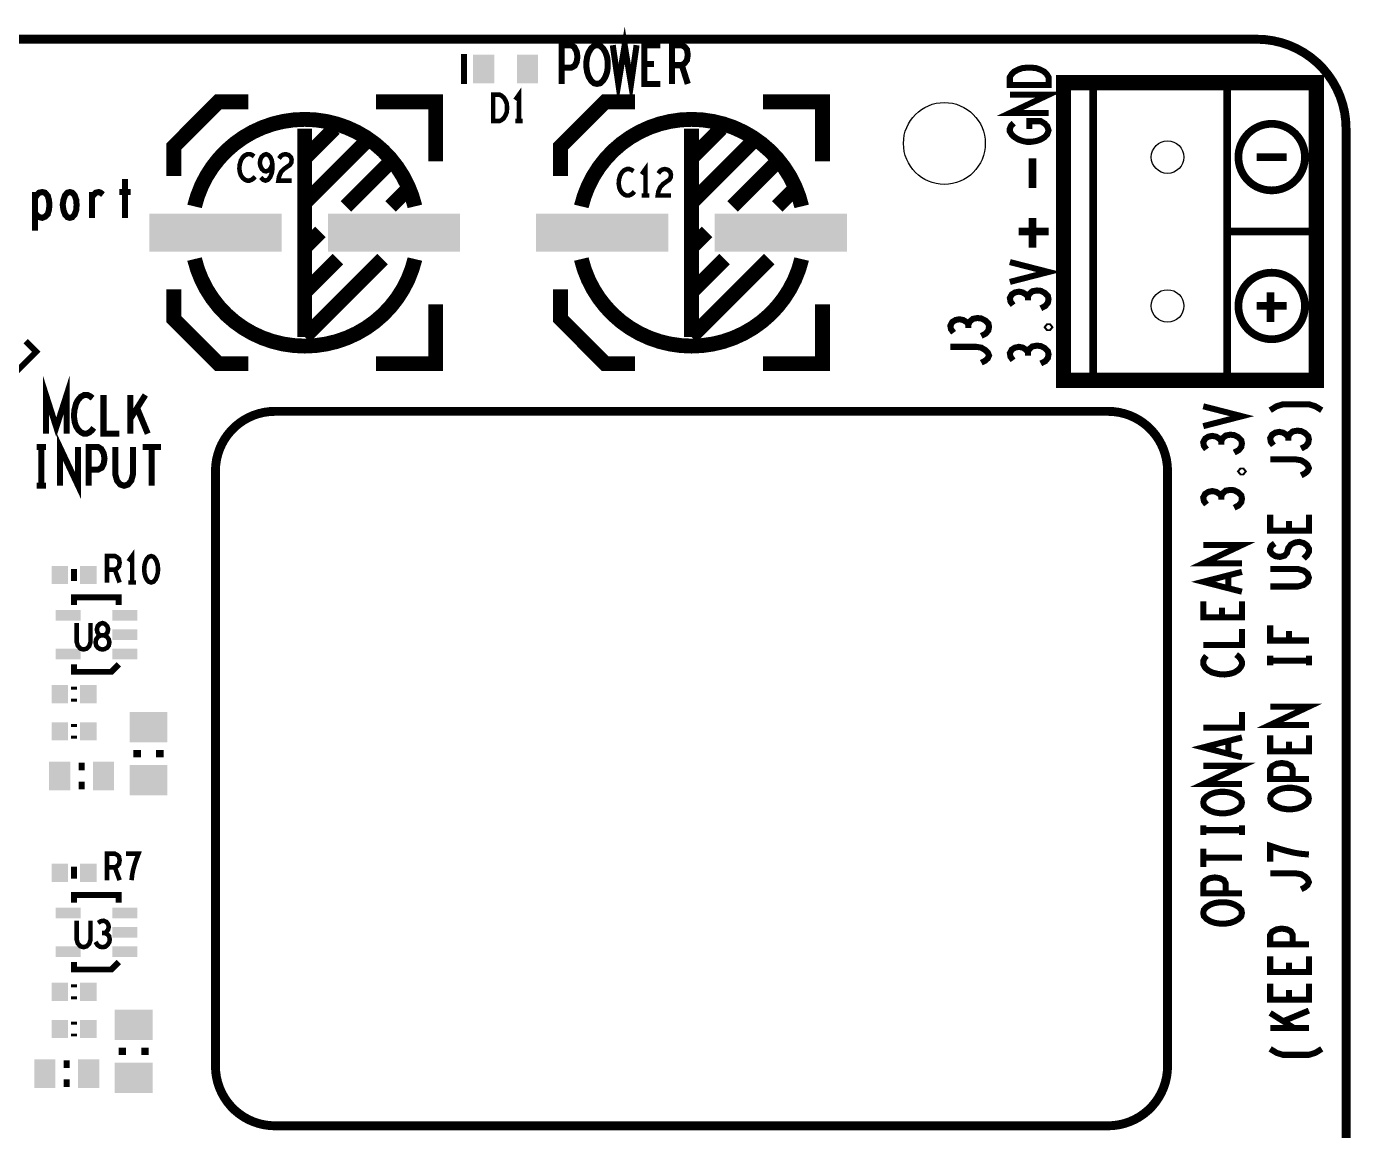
# Model space of a CAD drawing. Extents: x -0.2 to 95.2, y -0.2 to 56.9.
# Drawn here: x 50.65 to 95.15, y 19.84 to 56.93 of the extents above; entities that cross this region are included whole.
import ezdxf

# ---------------------------------------------------------------- set-up
doc = ezdxf.new("R2010")
doc.units = 0
doc.layers.get('0').update_dxf_attribs({"linetype": 'CONTINUOUS'})
for name, color, linetype in [('BOARD_ART', 7, 'CONTINUOUS'), ('HDMIPIPRO-1-4_DRL', 3, 'CONTINUOUS'), ('PASTETOP_ART', 10, 'CONTINUOUS'), ('SILK_TOP_ART', 12, 'CONTINUOUS')]:
    doc.layers.add(name, color=color, linetype=linetype)

# ---------------------------------------------------------------- blocks, each defined once
blk = doc.blocks.new('RECTANGLE_50')
blk.add_solid([(2.2225, 0.635), (2.2225, -0.635), (-2.2225, 0.635), (-2.2225, -0.635)])
blk = doc.blocks.new('RECTANGLE_12')
blk.add_solid([(0.2794, 0.3048), (0.2794, -0.3048), (-0.2794, 0.3048), (-0.2794, -0.3048)])
blk = doc.blocks.new('RECTANGLE_14')
blk.add_solid([(0.635, 0.508), (0.635, -0.508), (-0.635, 0.508), (-0.635, -0.508)])
blk = doc.blocks.new('RECTANGLE_53')
blk.add_solid([(0.4191, 0.1778), (0.4191, -0.1778), (-0.4191, 0.1778), (-0.4191, -0.1778)])
blk = doc.blocks.new('RECTANGLE_52')
blk.add_solid([(0.3556, 0.4826), (0.3556, -0.4826), (-0.3556, 0.4826), (-0.3556, -0.4826)])
blk = doc.blocks.new('ROUND_77')
blk.add_circle((0, 0), 0.546)
blk = doc.blocks.new('ROUND_15')
blk.add_circle((0, 0), 1.375)

msp = doc.modelspace()

# ---------------------------------------------------------------- linework, layer by layer
at = {"layer": 'BOARD_ART', "const_width": 0.3}
for points in [[(92, 56.5), (3, 56.5)], [(95, 47), (95, 50.25), (95, 53.5)], [(95, 47.75), (95, 43.75)], [(87, 44), (59, 44)], [(95, 43.75), (95, 13.25), (95, 9.25)], [(57, 42), (57, 22)], [(89, 22), (89, 42)], [(59, 20), (87, 20)]]:
    msp.add_lwpolyline(points, dxfattribs=at)
for points in [[(95, 53.5, 0.4142136), (92, 56.5)], [(59, 44, 0.4142136), (57, 42)], [(89, 42, 0.4142136), (87, 44)], [(57, 22, 0.4142136), (59, 20)], [(87, 20, 0.4142136), (89, 22)]]:
    msp.add_lwpolyline(points, format="xyb", dxfattribs=at)
at = {"layer": 'SILK_TOP_ART'}
for points, const_width in [([(70.354, 56.3), (70.5407, 55), (70.754, 56.3), (70.9673, 55), (71.154, 56.3)], 0.2032), ([(65.353, 54.992), (65.353, 56.008)], 0.2032), ([(68.6333, 55), (68.6333, 56.3), (68.9533, 56.3), (69.06, 56.235), (69.14, 56.0833), (69.1667, 55.91), (69.14, 55.7367), (69.0733, 55.6067), (68.9533, 55.5416), (68.6333, 55.5416)], 0.2032), ([(69.827, 55), (69.7203, 55.0217), (69.627, 55.1083), (69.547, 55.2383), (69.4937, 55.39), (69.467, 55.5633), (69.467, 55.7367), (69.4937, 55.91), (69.547, 56.0617), (69.627, 56.1917), (69.7203, 56.2783), (69.827, 56.3), (69.9337, 56.2783), (70.027, 56.1917), (70.107, 56.0617), (70.1603, 55.91), (70.187, 55.7367), (70.187, 55.5633), (70.1603, 55.39), (70.107, 55.2383), (70.027, 55.1083), (69.9337, 55.0217), (69.827, 55)], 0.2032), ([(71.9477, 55), (71.4143, 55), (71.4143, 56.3), (71.9477, 56.3)], 0.2032), ([(72.3413, 55), (72.3413, 56.3), (72.6747, 56.3), (72.7813, 56.235), (72.848, 56.1483), (72.8747, 55.975), (72.848, 55.8017), (72.768, 55.6933), (72.6747, 55.6283), (72.3413, 55.6283)], 0.2032), ([(71.7343, 55.6717), (71.4143, 55.6717)], 0.2032), ([(72.6747, 55.6283), (72.8747, 55)], 0.2032), ([(85, 54.9607), (83.7, 54.9607), (83.7, 55.2273), (83.765, 55.334), (83.8517, 55.414), (83.9816, 55.4807), (84.1334, 55.534), (84.35, 55.5473), (84.5667, 55.534), (84.7184, 55.4807), (84.8484, 55.414), (84.935, 55.334), (85, 55.2273), (85, 54.9607)], 0.2032), ([(89, 55.0401), (85.4999, 55.0401), (85.4999, 45.0399), (94, 45.0399), (94, 55.0401), (89, 55.0401)], 0.508), ([(67.2025, 53.75), (67.2025, 54.639), (67.0755, 54.4612)], 0.1524), ([(86.4999, 55.0401), (86.4999, 45.0399)], 0.2601), ([(87, 55.0401), (91, 55.0401), (91, 45.0399)], 0.2601), ([(58.1, 54.4), (57.1, 54.4), (55.6, 52.9), (55.6, 51.9)], 0.5), ([(62.4, 54.4), (64.4, 54.4), (64.4, 52.4)], 0.5), ([(66.3347, 53.75), (66.3347, 54.639), (66.5463, 54.639), (66.631, 54.5945), (66.6945, 54.5353), (66.7474, 54.4464), (66.7898, 54.3426), (66.8003, 54.1945), (66.7898, 54.0463), (66.7474, 53.9426), (66.6945, 53.8537), (66.631, 53.7944), (66.5463, 53.75), (66.3347, 53.75)], 0.1524), ([(71.1, 54.4), (70.1, 54.4), (68.6, 52.9), (68.6, 51.9)], 0.5), ([(75.4, 54.4), (77.4, 54.4), (77.4, 52.4)], 0.5), ([(85, 54.0203), (83.7, 54.0203), (85, 54.6337), (83.7, 54.6337)], 0.2032), ([(84.35, 53.48), (84.35, 53.7467), (84.74, 53.7467), (84.87, 53.6667), (84.9567, 53.5733), (85, 53.44), (84.9567, 53.3067), (84.87, 53.2133), (84.74, 53.1333), (84.5883, 53.08), (84.415, 53.0533), (84.2633, 53.0533), (84.1334, 53.08), (83.9816, 53.1333), (83.8517, 53.2133), (83.765, 53.2933), (83.7, 53.4), (83.7, 53.4933), (83.7433, 53.6), (83.83, 53.68)], 0.2032), ([(60, 53.5), (60, 46.5)], 0.5), ([(60, 52.5), (61, 53.5)], 0.5), ([(67.0755, 53.75), (67.3295, 53.75)], 0.1524), ([(73, 52.5), (74, 53.5)], 0.5), ([(73, 53.5), (73, 46.5)], 0.5), ([(60, 51), (62, 53)], 0.5), ([(73, 51), (75, 53)], 0.5), ([(58.3003, 52.5649), (58.2368, 52.6094), (58.1628, 52.639), (58.0781, 52.639), (57.9828, 52.5945), (57.9088, 52.5205), (57.8558, 52.4316), (57.8135, 52.2834), (57.8029, 52.15), (57.8241, 52.0167), (57.8558, 51.9278), (57.9193, 51.8389), (57.9934, 51.7796), (58.0675, 51.75), (58.1416, 51.75), (58.2157, 51.7796), (58.2792, 51.8241), (58.3321, 51.8833)], 0.1524), ([(58.5226, 51.8537), (58.5967, 51.7796), (58.6813, 51.75), (58.766, 51.7796), (58.8401, 51.8685), (58.893, 52.0019), (58.9142, 52.1352), (58.9142, 52.2982), (58.893, 52.4316), (58.8401, 52.5501), (58.7766, 52.6094), (58.7025, 52.639), (58.6178, 52.6094), (58.5543, 52.5501), (58.512, 52.4612), (58.4908, 52.3426), (58.512, 52.239), (58.5649, 52.1352), (58.6284, 52.076), (58.7025, 52.0611), (58.7872, 52.0908), (58.8507, 52.1649), (58.9142, 52.2982)], 0.1524), ([(59.1364, 52.4908), (59.1999, 52.5797), (59.274, 52.6242), (59.3587, 52.639), (59.4645, 52.6094), (59.5386, 52.5353), (59.5598, 52.4464), (59.5492, 52.3575), (59.5068, 52.2834), (59.2952, 52.1352), (59.1999, 52.0315), (59.1364, 51.8833), (59.1152, 51.75), (59.5598, 51.75)], 0.1524), ([(61.3849, 50.8849), (62.8, 52.3)], 0.5), ([(74.3849, 50.8849), (75.8, 52.3)], 0.5), ([(84.46, 52.5), (84.46, 51.5)], 0.2601), ([(93, 52.54), (92, 52.54)], 0.2601), ([(71.0503, 52.0649), (70.9868, 52.1094), (70.9128, 52.139), (70.8281, 52.139), (70.7328, 52.0945), (70.6588, 52.0205), (70.6058, 51.9316), (70.5635, 51.7834), (70.5529, 51.65), (70.5741, 51.5167), (70.6058, 51.4278), (70.6693, 51.3389), (70.7434, 51.2796), (70.8175, 51.25), (70.8916, 51.25), (70.9657, 51.2796), (71.0292, 51.3241), (71.0821, 51.3833)], 0.1524), ([(71.4525, 51.25), (71.4525, 52.139), (71.3255, 51.9612)], 0.1524), ([(71.8864, 51.9908), (71.9499, 52.0797), (72.024, 52.1242), (72.1087, 52.139), (72.2145, 52.1094), (72.2886, 52.0353), (72.3098, 51.9464), (72.2992, 51.8575), (72.2568, 51.7834), (72.0452, 51.6352), (71.9499, 51.5315), (71.8864, 51.3833), (71.8652, 51.25), (72.3098, 51.25)], 0.1524), ([(53.96, 51.8), (53.96, 50.5)], 0.2032), ([(62.8849, 50.8849), (63.4, 51.4)], 0.5), ([(75.8849, 50.8849), (76.4, 51.4)], 0.5), ([(50.939, 51.1717), (51.0057, 51.28), (51.0723, 51.345), (51.179, 51.3666), (51.2723, 51.345), (51.3657, 51.2367), (51.4057, 51.085), (51.419, 50.9333), (51.4057, 50.7816), (51.3657, 50.63), (51.2857, 50.5433), (51.179, 50.5), (51.0857, 50.5217), (50.9923, 50.5866), (50.939, 50.6733)], 0.2032), ([(50.939, 50.0667), (50.939, 51.3666)], 0.2032), ([(52.106, 50.5), (52.026, 50.5217), (51.946, 50.6083), (51.8927, 50.76), (51.866, 50.9333), (51.8927, 51.1067), (51.946, 51.2583), (52.026, 51.345), (52.106, 51.3666), (52.186, 51.345), (52.266, 51.2583), (52.3193, 51.1067), (52.3327, 50.9333), (52.3193, 50.76), (52.266, 50.6083), (52.186, 50.5217), (52.106, 50.5)], 0.2032), ([(52.8463, 51.1933), (52.913, 51.28), (52.9797, 51.345), (53.073, 51.3666), (53.1397, 51.345), (53.2197, 51.28)], 0.2032), ([(52.8463, 50.5), (52.8463, 51.3666)], 0.2032), ([(53.7733, 51.3666), (54.1467, 51.3666)], 0.2032), ([(71.3255, 51.25), (71.5795, 51.25)], 0.1524), ([(84.46, 50.5), (84.46, 49.5)], 0.2601), ([(60, 49.5), (60.5276, 50.0276)], 0.5), ([(73, 49.5), (73.5276, 50.0276)], 0.5), ([(85, 50.04), (84, 50.04)], 0.2601), ([(94, 50.0399), (91, 50.0399)], 0.2601), ([(60, 46.5), (62.6151, 49.1151)], 0.5), ([(60, 48), (61.1151, 49.1151)], 0.5), ([(73, 46.5), (75.6151, 49.1151)], 0.5), ([(73, 48), (74.1151, 49.1151)], 0.5), ([(83.7, 48.3477), (85, 48.681), (83.7, 49.0143)], 0.2032), ([(58.1, 45.6), (57.1, 45.6), (55.6, 47.1), (55.6, 48.1)], 0.5), ([(71.1, 45.6), (70.1, 45.6), (68.6, 47.1), (68.6, 48.1)], 0.5), ([(84.3067, 47.8473), (84.2417, 47.9273), (84.1334, 47.994), (84.0033, 48.0207), (83.8733, 47.994), (83.765, 47.9273), (83.7, 47.8073), (83.7217, 47.6873), (83.8083, 47.5673)], 0.2032), ([(84.74, 47.4607), (84.8917, 47.5407), (84.9783, 47.6473), (85, 47.7673), (84.9783, 47.874), (84.87, 47.9807), (84.74, 48.0473), (84.61, 48.0607), (84.4584, 48.034), (84.35, 47.9407), (84.3067, 47.8473), (84.3067, 47.7273)], 0.2032), ([(92.46, 48), (92.46, 47)], 0.2601), ([(62.4, 45.6), (64.4, 45.6), (64.4, 47.6)], 0.5), ([(75.4, 45.6), (77.4, 45.6), (77.4, 47.6)], 0.5), ([(93, 47.54), (92, 47.54)], 0.2601), ([(82.3067, 46.9203), (82.2417, 47.0003), (82.1334, 47.067), (82.0033, 47.0937), (81.8733, 47.067), (81.765, 47.0003), (81.7, 46.8803), (81.7217, 46.7603), (81.8083, 46.6403)], 0.2032), ([(82.74, 46.5337), (82.8917, 46.6137), (82.9783, 46.7203), (83, 46.8403), (82.9783, 46.947), (82.87, 47.0537), (82.74, 47.1203), (82.61, 47.1337), (82.4584, 47.107), (82.35, 47.0137), (82.3067, 46.9203), (82.3067, 46.8003)], 0.2032), ([(85.0433, 46.827), (85.0217, 46.8003), (84.9783, 46.8003), (84.9567, 46.827), (84.9783, 46.8537), (85.0217, 46.8537), (85.0433, 46.827)], 0.2032), ([(50.2678, 45.2929), (50.9749, 46), (50.6213, 46.3536)], 0.2032), ([(84.74, 45.6067), (84.8917, 45.6867), (84.9783, 45.7933), (85, 45.9133), (84.9783, 46.02), (84.87, 46.1267), (84.74, 46.1933), (84.61, 46.2067), (84.4584, 46.18), (84.35, 46.0867), (84.3067, 45.9933), (84.3067, 45.8733)], 0.2032), ([(82.74, 45.6333), (82.87, 45.7), (82.9567, 45.78), (83, 45.8733), (82.9567, 45.98), (82.87, 46.06), (82.74, 46.14), (82.5667, 46.1667), (81.7, 46.1667)], 0.2032), ([(84.3067, 45.9933), (84.2417, 46.0733), (84.1334, 46.14), (84.0033, 46.1667), (83.8733, 46.14), (83.765, 46.0733), (83.7, 45.9533), (83.7217, 45.8333), (83.8083, 45.7133)], 0.2032), ([(51.3033, 43.25), (51.3033, 44.55), (51.65, 43.4667), (51.9967, 44.55), (51.9967, 43.25)], 0.2032), ([(52.8703, 44.4417), (52.7903, 44.5067), (52.697, 44.55), (52.5903, 44.55), (52.4703, 44.485), (52.377, 44.3767), (52.3103, 44.2467), (52.257, 44.03), (52.2437, 43.835), (52.2703, 43.64), (52.3103, 43.51), (52.3903, 43.38), (52.4837, 43.2933), (52.577, 43.25), (52.6703, 43.25), (52.7637, 43.2933), (52.8437, 43.3583), (52.9103, 43.445)], 0.2032), ([(53.2373, 44.55), (53.2373, 43.25), (53.7707, 43.25)], 0.2032), ([(54.1377, 43.25), (54.1377, 44.55)], 0.2032), ([(54.6443, 44.55), (54.1377, 43.7483)], 0.2032), ([(54.7243, 43.25), (54.3643, 44.1166)], 0.2032), ([(90.2, 43.5027), (91.5, 43.836), (90.2, 44.1693)], 0.2032), ([(94.1833, 44.0377), (93.9667, 44.171), (93.75, 44.2377), (92.8834, 44.2377), (92.6667, 44.171), (92.45, 44.0377)], 0.2032), ([(51.7703, 41.5), (51.7703, 42.8), (52.3837, 41.5), (52.3837, 42.8)], 0.2032), ([(90.8067, 43.0023), (90.7417, 43.0823), (90.6334, 43.149), (90.5033, 43.1757), (90.3733, 43.149), (90.265, 43.0823), (90.2, 42.9623), (90.2217, 42.8423), (90.3083, 42.7223)], 0.2032), ([(91.24, 42.6157), (91.3917, 42.6957), (91.4783, 42.8023), (91.5, 42.9223), (91.4783, 43.029), (91.37, 43.1357), (91.24, 43.2023), (91.11, 43.2157), (90.9584, 43.189), (90.85, 43.0957), (90.8067, 43.0023), (90.8067, 42.8823)], 0.2032), ([(93.0567, 43.1373), (92.9917, 43.2173), (92.8834, 43.284), (92.7533, 43.3107), (92.6233, 43.284), (92.515, 43.2173), (92.45, 43.0973), (92.4717, 42.9773), (92.5583, 42.8573)], 0.2032), ([(93.49, 42.7507), (93.6417, 42.8307), (93.7283, 42.9373), (93.75, 43.0573), (93.7283, 43.164), (93.62, 43.2707), (93.49, 43.3373), (93.36, 43.3507), (93.2084, 43.324), (93.1, 43.2307), (93.0567, 43.1373), (93.0567, 43.0173)], 0.2032), ([(50.99, 42.8), (51.31, 42.8)], 0.2032), ([(51.15, 42.8), (51.15, 41.5)], 0.2032), ([(52.7373, 41.5), (52.7373, 42.8), (53.0573, 42.8), (53.164, 42.735), (53.244, 42.5833), (53.2707, 42.41), (53.244, 42.2367), (53.1773, 42.1067), (53.0573, 42.0416), (52.7373, 42.0416)], 0.2032), ([(53.6377, 42.8), (53.6377, 41.8683), (53.691, 41.6733), (53.7977, 41.5433), (53.931, 41.5), (54.0643, 41.5433), (54.171, 41.6733), (54.2243, 41.8683), (54.2243, 42.8)], 0.2032), ([(54.5513, 42.8), (55.1647, 42.8)], 0.2032), ([(54.858, 42.8), (54.858, 41.5)], 0.2032), ([(93.49, 41.8503), (93.62, 41.917), (93.7067, 41.997), (93.75, 42.0903), (93.7067, 42.197), (93.62, 42.277), (93.49, 42.357), (93.3167, 42.3837), (92.45, 42.3837)], 0.2032), ([(91.5433, 41.982), (91.5217, 41.9553), (91.4783, 41.9553), (91.4567, 41.982), (91.4783, 42.0087), (91.5217, 42.0087), (91.5433, 41.982)], 0.2032), ([(50.99, 41.5), (51.31, 41.5)], 0.2032), ([(90.8067, 41.1483), (90.7417, 41.2283), (90.6334, 41.295), (90.5033, 41.3217), (90.3733, 41.295), (90.265, 41.2283), (90.2, 41.1083), (90.2217, 40.9883), (90.3083, 40.8683)], 0.2032), ([(91.24, 40.7617), (91.3917, 40.8417), (91.4783, 40.9483), (91.5, 41.0683), (91.4783, 41.175), (91.37, 41.2817), (91.24, 41.3483), (91.11, 41.3617), (90.9584, 41.335), (90.85, 41.2417), (90.8067, 41.1483), (90.8067, 41.0283)], 0.2032), ([(93.75, 40.5297), (93.75, 39.9963), (92.45, 39.9963), (92.45, 40.5297)], 0.2032), ([(93.0783, 40.3163), (93.0783, 39.9963)], 0.2032), ([(91.5, 38.8943), (90.2, 38.8943), (91.5, 39.5077), (90.2, 39.5077)], 0.2032), ([(93.5767, 39.056), (93.685, 39.1627), (93.75, 39.2827), (93.75, 39.3893), (93.685, 39.496), (93.5767, 39.576), (93.425, 39.616), (93.2734, 39.5893), (93.1433, 39.5227), (93.0567, 39.4027), (93.0133, 39.2427), (92.9267, 39.1493), (92.775, 39.1093), (92.6233, 39.136), (92.515, 39.2027), (92.45, 39.296), (92.45, 39.3893), (92.4933, 39.4827), (92.6017, 39.5627)], 0.2032), ([(53.3558, 38.25), (53.3558, 39.139), (53.6204, 39.139), (53.7051, 39.0945), (53.758, 39.0353), (53.7792, 38.9167), (53.758, 38.7982), (53.6945, 38.7241), (53.6204, 38.6797), (53.3558, 38.6797)], 0.1524), ([(54.2025, 38.25), (54.2025, 39.139), (54.0755, 38.9612)], 0.1524), ([(54.8375, 39.139), (54.7528, 39.1094), (54.6893, 39.0353), (54.647, 38.9464), (54.6152, 38.8278), (54.6047, 38.6945), (54.6152, 38.5611), (54.647, 38.4426), (54.6893, 38.3537), (54.7528, 38.2796), (54.8375, 38.25), (54.9222, 38.2796), (54.9857, 38.3537), (55.028, 38.4426), (55.0598, 38.5611), (55.0703, 38.6945), (55.0598, 38.8278), (55.028, 38.9464), (54.9857, 39.0353), (54.9222, 39.1094), (54.8375, 39.139)], 0.1524), ([(52.25, 38.3), (52.25, 38.7)], 0.2032), ([(53.6204, 38.6797), (53.7792, 38.25)], 0.1524), ([(92.45, 38.1157), (93.3817, 38.1157), (93.5767, 38.169), (93.7067, 38.2757), (93.75, 38.409), (93.7067, 38.5423), (93.5767, 38.649), (93.3817, 38.7023), (92.45, 38.7023)], 0.2032), ([(54.0755, 38.25), (54.3295, 38.25)], 0.1524), ([(91.5, 37.9407), (90.2, 38.274), (91.5, 38.6073)], 0.2032), ([(91.045, 38.4873), (91.045, 38.0607)], 0.2032), ([(52.25, 37.5), (52.25, 37.75), (53.75, 37.75), (53.75, 37.5)], 0.2), ([(91.5, 37.6137), (91.5, 37.0803), (90.2, 37.0803), (90.2, 37.6137)], 0.2032), ([(90.8283, 37.4003), (90.8283, 37.0803)], 0.2032), ([(52.3347, 36.889), (52.3347, 36.2519), (52.377, 36.1185), (52.4617, 36.0296), (52.5675, 36), (52.6733, 36.0296), (52.758, 36.1185), (52.8003, 36.2519), (52.8003, 36.889)], 0.1524), ([(53.2025, 36), (53.2766, 36.0148), (53.3612, 36.0593), (53.4142, 36.1333), (53.4353, 36.2371), (53.4142, 36.3408), (53.3507, 36.4297), (53.2554, 36.4741), (53.1496, 36.4741), (53.0861, 36.5038), (53.0332, 36.5778), (53.012, 36.6816), (53.0438, 36.7853), (53.1178, 36.8594), (53.2025, 36.889), (53.2872, 36.8594), (53.3612, 36.7853), (53.393, 36.6816), (53.3718, 36.5778), (53.3189, 36.5038), (53.2554, 36.4741), (53.1496, 36.4741), (53.0543, 36.4297), (52.9908, 36.3408), (52.9697, 36.2371), (52.9908, 36.1333), (53.0438, 36.0593), (53.1284, 36.0148), (53.2025, 36)], 0.1524), ([(90.2, 36.1533), (91.5, 36.1533), (91.5, 36.6867)], 0.2032), ([(93.75, 36.3017), (92.45, 36.3017), (92.45, 36.8083)], 0.2032), ([(93.0783, 36.6217), (93.0783, 36.3017)], 0.2032), ([(90.3083, 35.7863), (90.2433, 35.7063), (90.2, 35.613), (90.2, 35.5063), (90.265, 35.3863), (90.3733, 35.293), (90.5033, 35.2263), (90.72, 35.173), (90.915, 35.1597), (91.11, 35.1863), (91.24, 35.2263), (91.37, 35.3063), (91.4567, 35.3997), (91.5, 35.493), (91.5, 35.5863), (91.4567, 35.6797), (91.3917, 35.7597), (91.305, 35.8263)], 0.2032), ([(92.45, 35.468), (92.45, 35.788)], 0.2032), ([(92.45, 35.628), (93.75, 35.628)], 0.2032), ([(93.75, 35.468), (93.75, 35.788)], 0.2032), ([(53.75, 35.5), (53.5, 35.25), (52.25, 35.25), (52.25, 35.5)], 0.2), ([(52.25, 34.75), (52.25, 34.65)], 0.2032), ([(52.25, 34.35), (52.25, 34.25)], 0.2032), ([(90.2, 33.3723), (91.5, 33.3723), (91.5, 33.9057)], 0.2032), ([(93.75, 33.4673), (92.45, 33.4673), (93.75, 34.0807), (92.45, 34.0807)], 0.2032), ([(52.25, 33.5), (52.25, 33.4)], 0.2032), ([(52.25, 33.1), (52.25, 33)], 0.2032), ([(91.5, 32.3787), (90.2, 32.712), (91.5, 33.0453)], 0.2032), ([(91.045, 32.9253), (91.045, 32.4987)], 0.2032), ([(93.75, 33.1137), (93.75, 32.5803), (92.45, 32.5803), (92.45, 33.1137)], 0.2032), ([(93.0783, 32.9003), (93.0783, 32.5803)], 0.2032), ([(54.242, 32.5), (54.496, 32.5)], 0.254), ([(55.004, 32.5), (55.258, 32.5)], 0.254), ([(52.5, 32.1945), (52.5, 31.9405)], 0.2032), ([(91.5, 31.4783), (90.2, 31.4783), (91.5, 32.0917), (90.2, 32.0917)], 0.2032), ([(93.75, 31.6533), (92.45, 31.6533), (92.45, 31.9733), (92.515, 32.08), (92.6667, 32.16), (92.84, 32.1867), (93.0133, 32.16), (93.1433, 32.0933), (93.2084, 31.9733), (93.2084, 31.6533)], 0.2032), ([(52.5, 31.5595), (52.5, 31.3055)], 0.2032), ([(91.5, 30.858), (91.4783, 30.7513), (91.3917, 30.658), (91.2617, 30.578), (91.11, 30.5247), (90.9367, 30.498), (90.7633, 30.498), (90.59, 30.5247), (90.4383, 30.578), (90.3083, 30.658), (90.2217, 30.7513), (90.2, 30.858), (90.2217, 30.9647), (90.3083, 31.058), (90.4383, 31.138), (90.59, 31.1913), (90.7633, 31.218), (90.9367, 31.218), (91.11, 31.1913), (91.2617, 31.138), (91.3917, 31.058), (91.4783, 30.9647), (91.5, 30.858)], 0.2032), ([(93.75, 30.993), (93.7283, 30.8863), (93.6417, 30.793), (93.5117, 30.713), (93.36, 30.6597), (93.1867, 30.633), (93.0133, 30.633), (92.84, 30.6597), (92.6883, 30.713), (92.5583, 30.793), (92.4717, 30.8863), (92.45, 30.993), (92.4717, 31.0997), (92.5583, 31.193), (92.6883, 31.273), (92.84, 31.3263), (93.0133, 31.353), (93.1867, 31.353), (93.36, 31.3263), (93.5117, 31.273), (93.6417, 31.193), (93.7283, 31.0997), (93.75, 30.993)], 0.2032), ([(90.2, 29.771), (90.2, 30.091)], 0.2032), ([(90.2, 29.931), (91.5, 29.931)], 0.2032), ([(91.5, 29.771), (91.5, 30.091)], 0.2032), ([(90.2, 28.6973), (90.2, 29.3107)], 0.2032), ([(93.75, 29.1123), (93.4684, 29.139), (93.23, 29.179), (93.0133, 29.2323), (92.775, 29.299), (92.45, 29.4057), (92.45, 28.8723)], 0.2032), ([(53.3558, 28.25), (53.3558, 29.139), (53.6204, 29.139), (53.7051, 29.0945), (53.758, 29.0353), (53.7792, 28.9167), (53.758, 28.7982), (53.6945, 28.7241), (53.6204, 28.6797), (53.3558, 28.6797)], 0.1524), ([(54.1813, 28.25), (54.2025, 28.4426), (54.2343, 28.6056), (54.2766, 28.7538), (54.3295, 28.9167), (54.4142, 29.139), (53.9908, 29.139)], 0.1524), ([(90.2, 29.004), (91.5, 29.004)], 0.2032), ([(52.25, 28.3), (52.25, 28.7)], 0.2032), ([(53.6204, 28.6797), (53.7792, 28.25)], 0.1524), ([(93.49, 27.9453), (93.62, 28.012), (93.7067, 28.092), (93.75, 28.1853), (93.7067, 28.292), (93.62, 28.372), (93.49, 28.452), (93.3167, 28.4787), (92.45, 28.4787)], 0.2032), ([(91.5, 27.8103), (90.2, 27.8103), (90.2, 28.1303), (90.265, 28.237), (90.4167, 28.317), (90.59, 28.3437), (90.7633, 28.317), (90.8933, 28.2503), (90.9584, 28.1303), (90.9584, 27.8103)], 0.2032), ([(52.25, 27.5), (52.25, 27.75), (53.75, 27.75), (53.75, 27.5)], 0.2), ([(91.5, 27.15), (91.4783, 27.0433), (91.3917, 26.95), (91.2617, 26.87), (91.11, 26.8167), (90.9367, 26.79), (90.7633, 26.79), (90.59, 26.8167), (90.4383, 26.87), (90.3083, 26.95), (90.2217, 27.0433), (90.2, 27.15), (90.2217, 27.2567), (90.3083, 27.35), (90.4383, 27.43), (90.59, 27.4833), (90.7633, 27.51), (90.9367, 27.51), (91.11, 27.4833), (91.2617, 27.43), (91.3917, 27.35), (91.4783, 27.2567), (91.5, 27.15)], 0.2032), ([(52.3347, 26.889), (52.3347, 26.2519), (52.377, 26.1185), (52.4617, 26.0296), (52.5675, 26), (52.6733, 26.0296), (52.758, 26.1185), (52.8003, 26.2519), (52.8003, 26.889)], 0.1524), ([(53.2766, 26.4741), (53.3401, 26.5186), (53.393, 26.5926), (53.4142, 26.6816), (53.393, 26.7705), (53.3401, 26.8445), (53.2448, 26.889), (53.1496, 26.8742), (53.0543, 26.8149)], 0.1524), ([(93.75, 26.0913), (92.45, 26.0913), (92.45, 26.4113), (92.515, 26.518), (92.6667, 26.598), (92.84, 26.6247), (93.0133, 26.598), (93.1433, 26.5313), (93.2084, 26.4113), (93.2084, 26.0913)], 0.2032), ([(52.9697, 26.1778), (53.0332, 26.0741), (53.1178, 26.0148), (53.2131, 26), (53.2978, 26.0148), (53.3824, 26.0889), (53.4353, 26.1778), (53.4459, 26.2667), (53.4248, 26.3704), (53.3507, 26.4445), (53.2766, 26.4741), (53.1813, 26.4741)], 0.1524), ([(53.75, 25.5), (53.5, 25.25), (52.25, 25.25), (52.25, 25.5)], 0.2), ([(93.75, 25.6977), (93.75, 25.1643), (92.45, 25.1643), (92.45, 25.6977)], 0.2032), ([(93.0783, 25.4843), (93.0783, 25.1643)], 0.2032), ([(52.25, 24.75), (52.25, 24.65)], 0.2032), ([(93.75, 24.7707), (93.75, 24.2373), (92.45, 24.2373), (92.45, 24.7707)], 0.2032), ([(93.0783, 24.5573), (93.0783, 24.2373)], 0.2032), ([(52.25, 24.35), (52.25, 24.25)], 0.2032), ([(52.25, 23.5), (52.25, 23.4)], 0.2032), ([(92.45, 23.7903), (93.2517, 23.2837)], 0.2032), ([(93.75, 23.8703), (92.8834, 23.5103)], 0.2032), ([(52.25, 23.1), (52.25, 23)], 0.2032), ([(93.75, 23.2837), (92.45, 23.2837)], 0.2032), ([(52, 22.1945), (52, 21.9405)], 0.2032), ([(53.742, 22.5), (53.996, 22.5)], 0.254), ([(54.504, 22.5), (54.758, 22.5)], 0.254), ([(94.1833, 22.5833), (93.9667, 22.45), (93.75, 22.3833), (92.8834, 22.3833), (92.6667, 22.45), (92.45, 22.5833)], 0.2032), ([(52, 21.5595), (52, 21.3055)], 0.2032)]:
    msp.add_lwpolyline(points, dxfattribs=dict(at, const_width=const_width))
at = {"layer": 'SILK_TOP_ART', "const_width": 0.5}
for points in [[(60, 53.8079, 0.3470716), (56.2963, 50.8849)], [(63.7037, 50.8849, 0.3470716), (60, 53.8079)], [(73, 53.8079, 0.3470716), (69.2963, 50.8849)], [(76.7037, 50.8849, 0.3470716), (73, 53.8079)], [(56.2963, 49.1151, 0.3470716), (60, 46.1921)], [(60, 46.1921, 0.3470716), (63.7037, 49.1151)], [(69.2963, 49.1151, 0.3470716), (73, 46.1921)], [(73, 46.1921, 0.3470716), (76.7037, 49.1151)]]:
    msp.add_lwpolyline(points, format="xyb", dxfattribs=at)
at = {"layer": 'SILK_TOP_ART', "const_width": 0.2601}
for points in [[(91.3821, 52.54, 1), (93.6181, 52.54, 1)], [(91.3821, 47.54, 1), (93.6181, 47.54, 1)]]:
    msp.add_lwpolyline(points, format="xyb", close=True, dxfattribs=at)

# ---------------------------------------------------------------- block references
at = {"layer": 'HDMIPIPRO-1-4_DRL'}
for name, p in [('ROUND_15', (81.5, 53)), ('ROUND_77', (89, 52.54)), ('ROUND_77', (89, 47.54))]:
    msp.add_blockref(name, p, dxfattribs=at)
at = {"layer": 'PASTETOP_ART'}
for name, p in [('RECTANGLE_52', (66.0134, 55.5)), ('RECTANGLE_52', (67.4866, 55.5)), ('RECTANGLE_50', (57, 50)), ('RECTANGLE_50', (63, 50)), ('RECTANGLE_50', (70, 50)), ('RECTANGLE_50', (76, 50)), ('RECTANGLE_12', (51.77, 38.5)), ('RECTANGLE_12', (52.73, 38.5)), ('RECTANGLE_53', (52.05, 37.15)), ('RECTANGLE_53', (53.95, 37.15)), ('RECTANGLE_53', (53.95, 36.5)), ('RECTANGLE_53', (52.05, 35.85)), ('RECTANGLE_53', (53.95, 35.85)), ('RECTANGLE_12', (51.77, 34.5)), ('RECTANGLE_12', (52.73, 34.5)), ('RECTANGLE_14', (54.75, 33.389)), ('RECTANGLE_12', (51.77, 33.25)), ('RECTANGLE_12', (52.73, 33.25)), ('RECTANGLE_52', (51.7634, 31.75)), ('RECTANGLE_52', (53.2366, 31.75)), ('RECTANGLE_14', (54.75, 31.611)), ('RECTANGLE_12', (51.77, 28.5)), ('RECTANGLE_12', (52.73, 28.5)), ('RECTANGLE_53', (52.05, 27.15)), ('RECTANGLE_53', (53.95, 27.15)), ('RECTANGLE_53', (53.95, 26.5)), ('RECTANGLE_53', (52.05, 25.85)), ('RECTANGLE_53', (53.95, 25.85)), ('RECTANGLE_12', (51.77, 24.5)), ('RECTANGLE_12', (52.73, 24.5)), ('RECTANGLE_14', (54.25, 23.389)), ('RECTANGLE_12', (51.77, 23.25)), ('RECTANGLE_12', (52.73, 23.25)), ('RECTANGLE_52', (51.2634, 21.75)), ('RECTANGLE_52', (52.7366, 21.75)), ('RECTANGLE_14', (54.25, 21.611))]:
    msp.add_blockref(name, p, dxfattribs=at)

doc.saveas('drawing.dxf')
